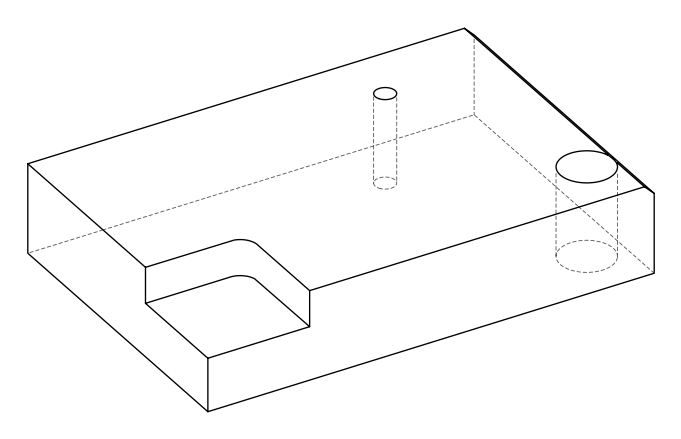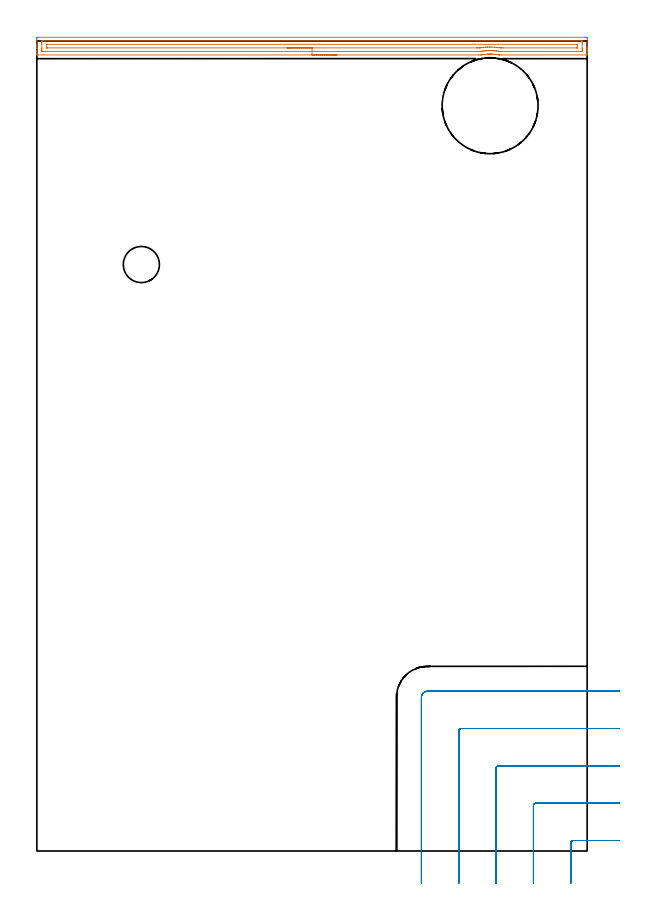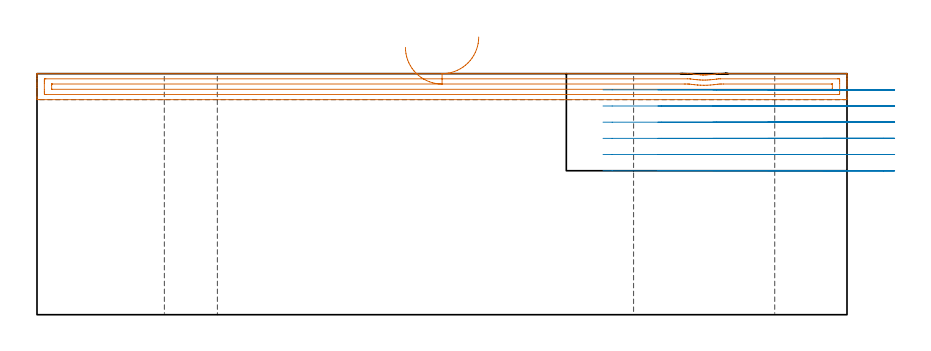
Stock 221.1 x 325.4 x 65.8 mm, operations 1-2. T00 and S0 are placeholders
(PLAN: 6 operations, 5 tool changes, 15.4 min)
(1 AREA_MILL | FG_CHAMFER_SURFACE | UGT0205_001 | 5.5 min | 5577 mm3)
(2 MILL_CORNER_NOTCH_RECTANGULAR | CORNER_NOTCH_RECTANGULAR | UGT0201_136 | Follow Part, ap 5, ae 75% | 6.49 min | 149740 mm3)
(3 MILL_THROUGH_HOLE_FROM_SOLID_MATERIAL | STEP1HOLE_1 | UGT0201_004 | Circular | 2.81 min | 76617 mm3)
(4 SPOT_DRILL | STEP1HOLE | NXT0321_9005460120000 | 0.03 min | 5 mm3)
(5 DRILL_THROUGH_HOLE_INTO_CENTER | STEP1HOLE | NXT0301_065 | 0.29 min | 4547 mm3)
(6 DRILL_TO_ENLARGE_THROUGH_HOLE | STEP1HOLE | NXT0301_106 | 0.29 min | 6294 mm3)
(TOOL UGT0205_001 | Chamfer Mill 20 x 3 x 45 deg. | D20 FL50 Z2)
(TOOL UGT0201_136 | Carbide End Mill 20.0 | D20 FL30 Z4)
(TOOL UGT0201_004 | End Mill 32 mm | D32 FL53 Z6)
(TOOL NXT0321_9005460120000 | NC Spot Drill, 142deg, 12mm, Carbide, Uncoated | D12 PA142 FL30 Z2)
(TOOL NXT0301_065 | Carbide Drill 9.4mm [860.1-0940-075A1-MM 2214] | D9.4 PA140 FL98 Z2)
(TOOL NXT0301_106 | Carbide Drill 14.5mm [860.1-1450-073A1-MM 2214] | D14.5 PA140 FL83 Z2)
(OP 1 AREA_MILL)
G17 G21 G94 G90
T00 M6
G54
G17 G0 G90 X120.57 Y319.801 S1061 M3
G43 Z75.8 H0
Z75.798
G94 G1 X120.532 Z74.927 F250.
X120.418 Z74.062
X120.229 Z73.21
X119.967 Z72.378
X119.633 Z71.572
X119.23 Z70.798
X118.762 Z70.063
X118.231 Z69.37
X117.641 Z68.727
X116.998 Z68.138
X116.306 Z67.607
X115.57 Z67.138
X114.796 Z66.735
X113.99 Z66.401
X113.158 Z66.139
X112.307 Z65.95
X111.442 Z65.837
X110.57 Z65.798
X0.176 Y319.8 Z65.8
X0.008 Y319.803 Z65.788
X0.007 Y319.808 Z65.783
X0. Y320.164 Z65.435
Y320.448 Z65.151
Y321.144 Z64.45
Y322.375 Z63.222
Y322.909 Z62.686
Y323.524 Z62.071
Y326.171 Z59.426
X0.003 Y326.438 Z59.159
X0.01 Y326.892 Z58.706
X0.16 Y326.895 Z58.703
X0.623 Y326.9 Z58.7
X220.009
X220.477 Y326.899 Z58.701
X220.94 Y326.895 Z58.703
X221.09 Y326.892 Z58.706
X221.1 Y326.438 Z59.159
Y322.909 Z62.686
Y322.375 Z63.222
Y322.027 Z63.569
Y321.492 Z64.104
Y321.144 Z64.45
Y320.448 Z65.151
Y320.165 Z65.435
X221.093 Y319.808 Z65.783
X221.092 Y319.803 Z65.788
X220.925 Y319.8 Z65.8
X186.497 Y319.802 Z65.798
X185.777 Y319.804 Z65.791
X185.724 Y319.808 Z65.788
X185.622 Y319.82 Z65.775
X185.075 Y319.905 Z65.692
X184.728 Y319.957 Z65.638
X184.668 Y319.966 Z65.629
X183.775 Y320.064 Z65.528
X182.882 Y320.128 Z65.471
X182.833 Y320.129 Z65.469
X182.435 Y320.142 Z65.454
X182.329 Z65.452
X181.989 Y320.145 Z65.45
X181.841 Y320.142 Z65.451
X181.8 Y320.141 Z65.452
X181.656 Y320.139 Z65.457
X181.542 Y320.137 Z65.459
X181.153 Y320.116 Z65.473
X181.096 Y320.114 Z65.476
X180.203 Y320.046 Z65.55
X179.31 Y319.938 Z65.658
X178.863 Y319.87 Z65.726
X178.5 Y319.811 Z65.788
X178.472 Y319.81 Z65.79
X178.418 Y319.808 Z65.792
X177.583 Y319.802 Z65.798
X110.57 Y319.801
Y321.216 Z64.384
X2.411 Y321.215 Z64.385
X2.339
X2.033 Y321.221 Z64.379
X2.01 Y321.321 Z64.279
X2.003 Y321.546 Z64.054
X2.001 Y322.027 Z63.573
X2. Y322.432 Z63.168
Y324.196 Z61.404
X2.001 Y324.673 Z60.927
X2.003 Y325.076 Z60.524
X2.01 Y325.477 Z60.123
X2.411 Y325.484 Z60.116
X2.482 Y325.485 Z60.115
X218.689
X218.761
X219.067 Y325.479 Z60.121
X219.09 Y325.379 Z60.221
X219.097 Y325.154 Z60.446
X219.099 Y324.673 Z60.927
X219.1 Y324.268 Z61.332
Y322.504 Z63.096
X219.099 Y322.027 Z63.573
X219.097 Y321.624 Z63.976
X219.09 Y321.223 Z64.377
X218.689 Y321.216 Z64.384
X218.618 Y321.215 Z64.385
X186.516 Y321.217 Z64.383
X186.442
X186.033 Y321.224 Z64.376
X185.622 Y321.273 Z64.327
X185.473 Y321.292 Z64.308
X184.728 Y321.386 Z64.214
X184.45 Y321.419 Z64.181
X183.835 Y321.477 Z64.123
X183.471 Y321.504 Z64.096
X182.941 Y321.535 Z64.065
X182.531 Y321.549 Z64.051
X182.047 Y321.554 Z64.046
X181.638 Y321.549 Z64.051
X181.153 Y321.531 Z64.069
X180.783 Y321.51 Z64.09
X180.26 Y321.47 Z64.13
X179.956 Y321.445 Z64.155
X179.366 Y321.378 Z64.222
X179.156 Y321.352 Z64.248
X178.472 Y321.259 Z64.341
X178.37 Y321.245 Z64.355
X178.193 Y321.224 Z64.376
X177.505 Y321.217 Z64.383
X110.57 Y321.216 Z64.384
Y322.63 Z62.97
X4.198 Y322.629 Z62.971
X4.103 Y322.63 Z62.97
X4.029 Y322.633 Z62.967
X4.013 Y322.635 Z62.965
X4.009 Y322.658 Z62.942
X4.005 Y322.714 Z62.886
X4.001 Y322.909 Z62.691
X4.002 Y323.985 Z61.615
X4.009 Y324.051 Z61.549
X4.012 Y324.066 Z61.534
X4.022 Y324.067 Z61.533
X4.056 Y324.07 Z61.53
X4.198 Y324.071 Z61.529
X216.902
X216.997 Y324.07 Z61.53
X217.071 Y324.067 Z61.533
X217.087 Y324.065 Z61.535
X217.091 Y324.042 Z61.558
X217.095 Y323.986 Z61.614
X217.099 Y323.791 Z61.809
X217.098 Y322.715 Z62.885
X217.091 Y322.649 Z62.951
X217.088 Y322.635 Z62.965
X217.078 Y322.633 Z62.967
X217.044 Y322.631 Z62.969
X216.902 Y322.629 Z62.971
X187.409 Y322.631 Z62.969
X186.796 Y322.632 Z62.968
X186.516 Y322.634 Z62.966
X186.21 Y322.638 Z62.962
X185.852 Y322.682 Z62.918
X184.826 Y322.812 Z62.788
X184.728 Y322.822 Z62.778
X183.839 Y322.905 Z62.695
X182.891 Y322.958 Z62.642
X182.047 Y322.973 Z62.627
X181.983
X181.153 Y322.953 Z62.647
X181.11 Y322.951 Z62.649
X180.391 Y322.909 Z62.691
X180.269 Y322.899 Z62.701
X179.453 Y322.823 Z62.777
X179.366 Y322.813 Z62.787
X178.658 Y322.725 Z62.875
X178.152 Y322.66 Z62.94
X178.009 Y322.642 Z62.958
X177.854 Y322.637 Z62.963
X177.579 Y322.633 Z62.967
X176.966 Y322.631 Z62.969
X176.685
X110.57 Y322.63 Z62.97
X109.699 Z63.008
X108.834 Z63.122
X107.982 Z63.311
X107.15 Z63.573
X106.344 Z63.907
X105.57 Z64.31
X104.834 Z64.779
X104.142 Z65.31
X103.499 Z65.899
X102.91 Z66.542
X102.379 Z67.234
X101.91 Z67.97
X101.507 Z68.744
X101.173 Z69.55
X100.911 Z70.382
X100.722 Z71.234
X100.608 Z72.099
X100.57 Z72.97
G0 Z75.8
M5
M2
(OP 2 MILL_CORNER_NOTCH_RECTANGULAR)
G17 G21 G94 G90
T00 M6
G54
G17 G0 G90 X234.1 Y4.2 S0 M3
G43 Z75.8 H0
Z61.383
G94 G1 X231.1 F250.
X215.495 F500.
G3 X214.5 Y3.205 R1.
G1 Y-10.
Y-13. F250.
G0 Z75.8
X234.1 Y19.2
Z61.383
G1 X231.1
X200.495 F500.
G3 X199.5 Y18.205 R1.
G1 Y-10.
Y-13. F250.
G0 Z75.8
X234.1 Y34.2
Z61.383
G1 X231.1
X185.495 F500.
G3 X184.5 Y33.205 R1.
G1 Y-10.
Y-13. F250.
G0 Z75.8
X234.1 Y49.2
Z61.383
G1 X231.1
X170.496 F500.
G3 X169.5 Y48.204 R1.
G1 Y-10.
Y-13. F250.
G0 Z75.8
X234.1 Y64.2
Z61.383
G1 X231.1
X157. F500.
G3 X154.5 Y61.7 R2.5
G1 Y-10.
Y-13. F250.
G0 Z75.8
X234.1 Y4.2
Z56.967
G1 X231.1
X215.495 F500.
G3 X214.5 Y3.205 R1.
G1 Y-10.
Y-13. F250.
G0 Z75.8
X234.1 Y19.2
Z56.967
G1 X231.1
X200.495 F500.
G3 X199.5 Y18.205 R1.
G1 Y-10.
Y-13. F250.
G0 Z75.8
X234.1 Y34.2
Z56.967
G1 X231.1
X185.495 F500.
G3 X184.5 Y33.205 R1.
G1 Y-10.
Y-13. F250.
G0 Z75.8
X234.1 Y49.2
Z56.967
G1 X231.1
X170.496 F500.
G3 X169.5 Y48.204 R1.
G1 Y-10.
Y-13. F250.
G0 Z75.8
X234.1 Y64.2
Z56.967
G1 X231.1
X157. F500.
G3 X154.5 Y61.7 R2.5
G1 Y-10.
Y-13. F250.
G0 Z75.8
X234.1 Y4.2
Z52.55
G1 X231.1
X215.495 F500.
G3 X214.5 Y3.205 R1.
G1 Y-10.
Y-13. F250.
G0 Z75.8
X234.1 Y19.2
Z52.55
G1 X231.1
X200.495 F500.
G3 X199.5 Y18.205 R1.
G1 Y-10.
Y-13. F250.
G0 Z75.8
X234.1 Y34.2
Z52.55
G1 X231.1
X185.495 F500.
G3 X184.5 Y33.205 R1.
G1 Y-10.
Y-13. F250.
G0 Z75.8
X234.1 Y49.2
Z52.55
G1 X231.1
X170.496 F500.
G3 X169.5 Y48.204 R1.
G1 Y-10.
Y-13. F250.
G0 Z75.8
X234.1 Y64.2
Z52.55
G1 X231.1
X157. F500.
G3 X154.5 Y61.7 R2.5
G1 Y-10.
Y-13. F250.
G0 Z75.8
X234.1 Y4.2
Z48.133
G1 X231.1
X215.495 F500.
G3 X214.5 Y3.205 R1.
G1 Y-10.
Y-13. F250.
G0 Z75.8
X234.1 Y19.2
Z48.133
G1 X231.1
X200.495 F500.
G3 X199.5 Y18.205 R1.
G1 Y-10.
Y-13. F250.
G0 Z75.8
X234.1 Y34.2
Z48.133
G1 X231.1
X185.495 F500.
G3 X184.5 Y33.205 R1.
G1 Y-10.
Y-13. F250.
G0 Z75.8
X234.1 Y49.2
Z48.133
G1 X231.1
X170.496 F500.
G3 X169.5 Y48.204 R1.
G1 Y-10.
Y-13. F250.
G0 Z75.8
X234.1 Y64.2
Z48.133
G1 X231.1
X157. F500.
G3 X154.5 Y61.7 R2.5
G1 Y-10.
Y-13. F250.
G0 Z75.8
X234.1 Y4.2
Z43.717
G1 X231.1
X215.495 F500.
G3 X214.5 Y3.205 R1.
G1 Y-10.
Y-13. F250.
G0 Z75.8
X234.1 Y19.2
Z43.717
G1 X231.1
X200.495 F500.
G3 X199.5 Y18.205 R1.
G1 Y-10.
Y-13. F250.
G0 Z75.8
X234.1 Y34.2
Z43.717
G1 X231.1
X185.495 F500.
G3 X184.5 Y33.205 R1.
G1 Y-10.
Y-13. F250.
G0 Z75.8
X234.1 Y49.2
Z43.717
G1 X231.1
X170.496 F500.
G3 X169.5 Y48.204 R1.
G1 Y-10.
Y-13. F250.
G0 Z75.8
X234.1 Y64.2
Z43.717
G1 X231.1
X157. F500.
G3 X154.5 Y61.7 R2.5
G1 Y-10.
Y-13. F250.
G0 Z75.8
X234.1 Y4.2
Z39.3
G1 X231.1
X215.495 F500.
G3 X214.5 Y3.205 R1.
G1 Y-10.
Y-13. F250.
G0 Z75.8
X234.1 Y19.2
Z39.3
G1 X231.1
X200.495 F500.
G3 X199.5 Y18.205 R1.
G1 Y-10.
Y-13. F250.
G0 Z75.8
X234.1 Y34.2
Z39.3
G1 X231.1
X185.495 F500.
G3 X184.5 Y33.205 R1.
G1 Y-10.
Y-13. F250.
G0 Z75.8
X234.1 Y49.2
Z39.3
G1 X231.1
X170.496 F500.
G3 X169.5 Y48.204 R1.
G1 Y-10.
Y-13. F250.
G0 Z75.8
X234.1 Y64.2
Z39.3
G1 X231.1
X157. F500.
G3 X154.5 Y61.7 R2.5
G1 Y-10.
Y-13. F250.
G0 Z75.8
M5
M2
